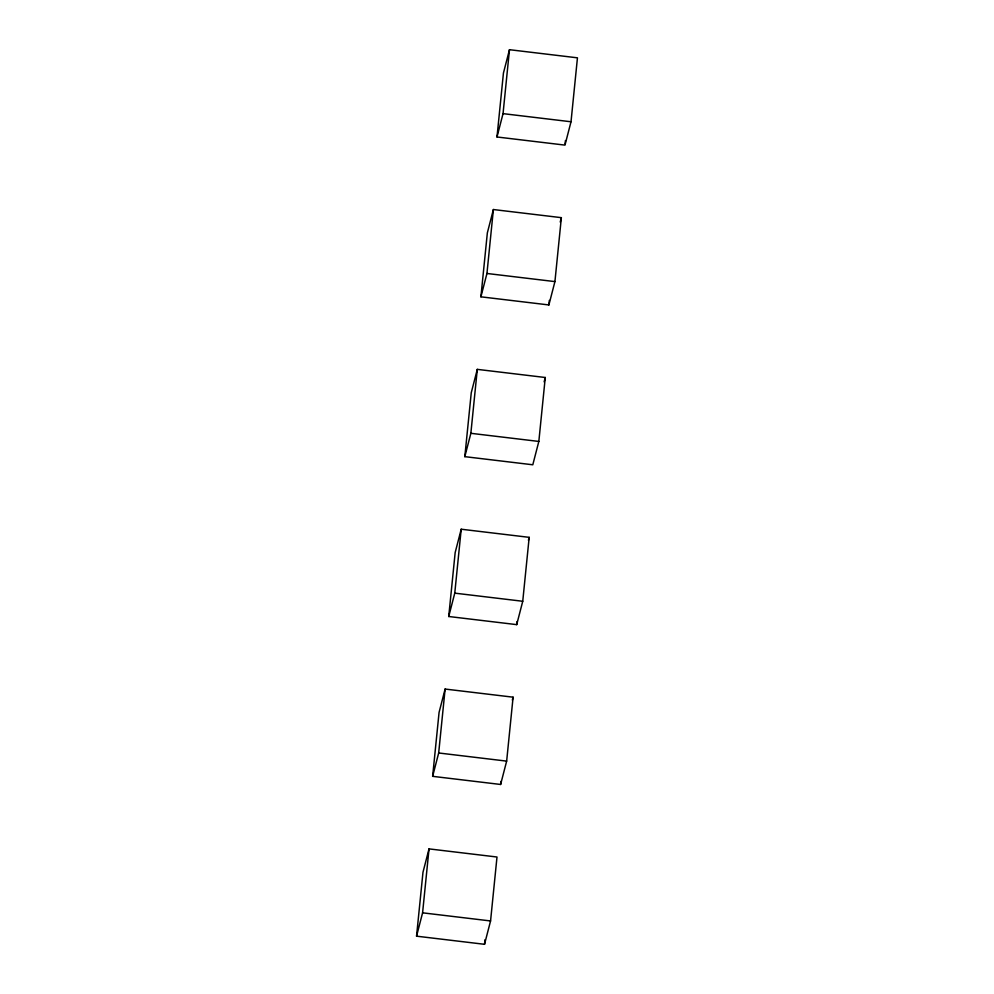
<?xml version="1.0" encoding="UTF-8"?>
<svg xmlns="http://www.w3.org/2000/svg" width="994" height="994" viewBox="0 0 994 994"><rect width="100%" height="100%" fill="white"/><g stroke="black" fill="none" stroke-linecap="round" stroke-linejoin="round"><path stroke-width="1.49" d="M416.548 936.174L422.984 872.235L429.023 848.888L497 857.014L490.564 920.953L484.525 944.3L416.548 936.174L422.587 912.827L429.023 848.888M432.638 776.339L439.075 712.4L445.113 689.053L513.09 697.179L506.654 761.118L500.616 784.465L432.638 776.339L438.677 752.98L445.113 689.053M448.729 616.504L455.165 552.565L461.204 529.218L529.181 537.344L522.745 601.271L516.706 624.63L448.729 616.504L454.767 593.145L461.204 529.218M464.819 456.656L471.255 392.729L477.294 369.37L545.271 377.496L538.835 441.435L532.796 464.782L464.819 456.656L470.858 433.309L477.294 369.37M480.91 296.821L487.346 232.882L493.384 209.535L561.361 217.661L554.925 281.6L548.887 304.947L480.91 296.821L486.948 273.474L493.384 209.535M497 136.986L503.436 73.047L509.475 49.7L577.452 57.826L571.016 121.765L564.977 145.112L497 136.986L503.039 113.639L509.475 49.7M484.525 944.3L484.985 939.728M500.616 784.465L500.926 781.421M516.706 624.63L517.017 621.585M548.887 304.947L549.347 300.387M565.126 143.596L565.437 140.552M560.231 222.047L561.361 217.661M544.14 381.882L545.271 377.496M528.423 540.264L529.181 537.344M512.332 700.099L513.09 697.179M503.039 113.639L571.016 121.765M486.948 273.474L554.925 281.6M470.858 433.309L538.835 441.435M454.767 593.145L522.745 601.271M438.677 752.98L506.654 761.118M422.587 912.827L490.564 920.953"/></g></svg>
